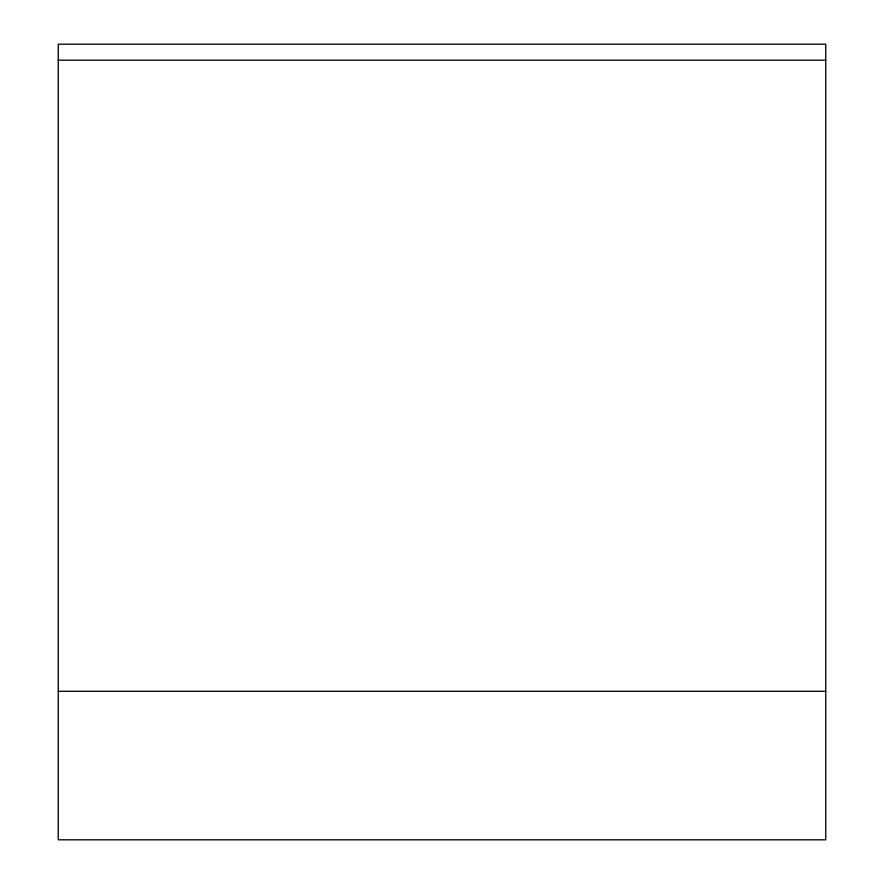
<?xml version="1.0" encoding="UTF-8"?>
<svg xmlns="http://www.w3.org/2000/svg" width="884" height="884" viewBox="0 0 884 884"><rect width="100%" height="100%" fill="white"/><g stroke="black" fill="none" stroke-linecap="round" stroke-linejoin="round"><path stroke-width="1.33" d="M58.256 60.189L58.256 44.2L825.744 44.2L825.744 839.8L58.256 839.8L58.256 60.189L825.744 60.189M58.256 691.288L825.744 691.288"/></g></svg>
